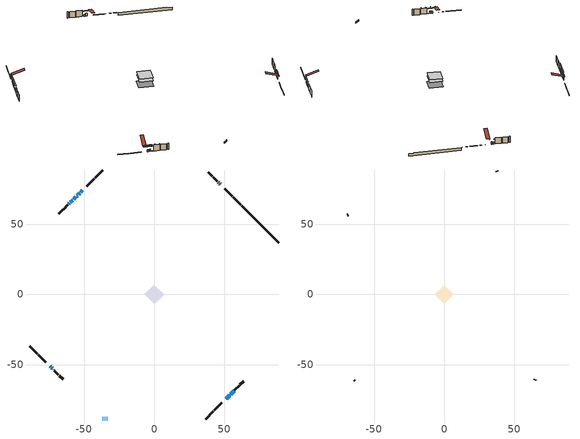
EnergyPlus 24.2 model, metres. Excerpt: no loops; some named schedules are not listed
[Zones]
conditioned space
 floor adiabatic (AdiabaticFloorConstruction): -6.6,0 0,6.6 6.6,0 0,-6.6 z3.15
 floor foundation (Slab1 construction): -6.62,0.52 -0.52,6.62 6.62,-0.52 0.52,-6.62 z-1.62
 wall outside (RimJoist1 construction): 36.77,-88.78 42.2,-83.35 / -88.78,-36.77 -83.35,-42.2 / -36.77,88.78 -42.2,83.35 / 61.63,63.92 56.2,69.35 z0.71:1.01
 wall outside (RimJoist2 construction): 42.86,-82.69 48.29,-77.26 / -82.69,-42.86 -77.26,-48.29 / -42.86,82.69 -48.29,77.26 / 55.54,70.01 50.11,75.44 z0.71:1.01
 wall outside (AdiabaticWallConstruction 1): 47.11,78.44 46.57,78.98 z0.71:2.74
 wall outside (AdiabaticWallConstruction): 45.91,79.64 45.51,80.04 / -60.59,64.96 -60.99,64.56 z0.71:2.07; -36.77,-88.78 -36.38,-88.78 / -35.46,-88.78 -34.79,-88.78 / -33.86,-88.78 -33.35,-88.78 z0.71:1.93; -51.3,74.25 -52.54,73.01 z0.71:2.74; -53.19,72.36 -54,71.55 z0.71:1.75; -54.65,70.9 -55.26,70.29 z0.71:1.86; 51.3,-74.25 53.76,-71.79 / 54.42,-71.13 56.89,-68.66 z0.71:2.2; -74.25,-51.3 -73.86,-51.69 / -73.2,-52.35 -72.81,-52.74 z0.71:2.26; -55.92,69.63 -57.55,68 z0.71:1.22; -58.21,67.34 -59.94,65.61 z0.71:1.84; -72.16,-53.39 -71.96,-53.6 z0.71:1.07
 wall outside (Wall1 construction): 57.54,-68.01 60.49,-65.06 / -71.3,-54.25 -68.36,-57.19 / -61.65,63.9 -64.59,60.96 / 44.86,80.69 41.92,83.63 z0.71:5.59
 wall outside (Wall2 construction): 61.14,-64.41 63.86,-61.69 / -67.7,-57.85 -64.99,-60.56 / -65.25,60.3 -67.96,57.59 / 41.26,84.29 38.54,87.01 z0.71:5.59
 wall foundation (FoundationWall1 construction): 62.29,63.26,-1.62 62.29,63.26,0.71 86.13,39.42,0.71 86.13,39.42,0.37 88.78,36.77,0.37 88.78,36.77,-1.62
 window (WindowConstruction): 45.91,79.64 45.51,80.04 z0.71:2.07
 window (WindowConstruction 12): -36.77,-88.78 -36.38,-88.78 z0.71:1.93
 window (WindowConstruction 4): -51.3,74.25 -52.54,73.01 z0.71:2.74
 window (WindowConstruction 5): -53.19,72.36 -54,71.55 z0.71:1.75
 window (WindowConstruction 6): -54.65,70.9 -55.26,70.29 z0.71:1.86
 window (WindowConstruction 7): 51.3,-74.25 53.76,-71.79 z0.71:2.2
 window (WindowConstruction 8): -74.25,-51.3 -73.86,-51.69 z0.71:2.26
 window (WindowConstruction 9): -73.2,-52.35 -72.81,-52.74 z0.71:2.26
 window (WindowConstruction 13): -55.92,69.63 -57.55,68 z0.71:1.22
 window (WindowConstruction 1): -58.21,67.34 -59.94,65.62 z0.71:1.84
 window (WindowConstruction 14): -72.15,-53.4 -71.96,-53.59 z0.71:1.07
 window (WindowConstruction 2): -60.59,64.96 -60.99,64.56 z0.71:2.07
 window (WindowConstruction 3): 54.42,-71.13 56.89,-68.66 z0.71:2.2
 window (WindowConstruction 10): -35.45,-88.78 -34.79,-88.78 z0.71:1.93
 window (WindowConstruction 11): -33.86,-88.78 -33.35,-88.78 z0.71:1.93
 door (Door): 47.11,78.44 46.57,78.98 z0.71:2.74
 ceiling adiabatic (AdiabaticFloorConstruction): 0,-6.6 6.6,0 0,6.6 -6.6,0 z3.15
attic - vented
 floor to conditioned space (Floor1 construction Reversed): -6.6,0 0,6.6 6.6,0 0,-6.6 z5.59
 wall outside (Wall3 construction): 64.51,-61.04 64.97,-60.58 / -64.33,-61.22 -63.87,-61.68 / -68.62,56.93 -69.08,56.48 / 37.89,87.66 37.43,88.12 z0.71:5.59
 roof outside (Roof1 construction): 50.64,-74.91,5.59 44.21,-68.48,8.62 42.52,-70.17,8.62 48.95,-76.6,5.59; -74.91,-50.64,5.59 -68.48,-44.21,8.62 -70.17,-42.52,8.62 -76.6,-48.95,5.59; -50.64,74.91,5.59 -44.21,68.48,8.62 -42.52,70.17,8.62 -48.95,76.6,5.59; 47.76,77.79,5.59 41.33,71.36,8.62 43.03,69.66,8.62 49.46,76.09,5.59
shading: 43.66,81.89 47.77,77.78 48.06,78.08 43.95,82.18 z4.69; -54.39,71.16 -49.44,76.11 -49.74,76.4 -54.68,71.45 z5.36; -55.85,69.7 -51.34,74.21 -51.63,74.5 -56.14,69.99 z4.37; -57.12,68.43 -52.8,72.75 -53.09,73.04 -57.41,68.72 z4.48; 55.62,-69.93 49.44,-76.11 49.74,-76.4 55.91,-70.22 z4.82; -72.01,-53.54 -76.11,-49.44 -76.4,-49.74 -72.3,-53.84 z4.88; -72.67,-52.88 -73.34,-52.21 -73.64,-52.5 -72.96,-53.17 z2.46; -61.13,64.42 -52.35,73.2 -52.64,73.49 -61.42,64.72 z6.27; -60.08,65.47 -58.07,67.48 -58.36,67.77 -60.37,65.76 z2.05; -68.39,-57.16 -75.72,-49.83 -76.02,-50.12 -68.68,-57.45 z6.12; -61.13,64.42 -60.45,65.1 -60.74,65.39 -61.42,64.71 z2.27; 57.03,-68.52 54.28,-71.27 54.57,-71.56 57.32,-68.81 z2.4
[Building]
Building 1: Terrain=Suburbs
[Site:Location]
Quebec Intl AP_QC: Latitude {deg}=46.8; Longitude {deg}=-71.38; Time Zone {hr}=-5; Elevation {m}=74; Keep Site Location Information=Yes
[Site:GroundTemperature:Shallow]
0.0108218, -2.24938, -2.43038, -1.3578, 2.94801, 7.23376, 10.9493, 13.303, 13.5029, 11.5886, 7.96783, 3.81355
[Site:WaterMainsTemperature]
Calculation Method=Schedule; Temperature Schedule=mains temperature schedule
[Material] Roughness=Rough; Thermal Absorptance=0.9
Name | Thickness {m} | Conductivity {W/m-K} | Density {kg/m3} | Specific Heat {J/kg-K} | Solar Absorptance | Visible Absorptance
asphalt or fiberglass shingles | 0.00635 | 0.162714 | 1121.4 | 1465.45 | 0.4 | 0.4
ceiling loosefill ins | 0.0846667 | 0.0480833 | 16.02 | 1046.75 | 0.7 | 0.7
ceiling stud and cavity | 0.1397 | 0.152278 | 65.682 | 1177.47 | 0.7 | 0.7
concrete 4.0 in. | 0.1016 | 1.803125 | 2242.8 | 837.4 | 0.7 | 0.7
concrete 8.0 in. | 0.2032 | 1.803125 | 2242.8 | 837.4 | 0.7 | 0.7
door material | 0.04445 | 0.0451087 | 512.64 | 1214.23 | 0.7 | 0.7
exterior vertical ins | 0.0427865 | 0.029427 | 32.04 | 1214.23 | 0.7 | 0.7
floor covering | 0.0127 | 0.0433444 | 54.468 | 1339.84 | 0.6 | 0.6
floor rigid ins; wall rigid ins 1 | 0.512978 | 0.029427 | 32.04 | 1214.23 | 0.7 | 0.7
floor stud and cavity | 0.1397 | 1.75129 | 37.0049 | 1207.88 | 0.7 | 0.7
furniture material conditioned space 1 | 0.1524 | 0.115458 | 640.8 | 1214.23 | 0.6 | 0.6
gypsum board | 0.0127 | 0.160291 | 801 | 837.4 | 0.6 | 0.6
gypsum board 1 | 0.0127 | 0.160291 | 801 | 837.4 | 0.7 | 0.7
osb sheathing 0.5 in. | 0.0127 | 0.115458 | 512.64 | 1214.23 | 0.7 | 0.7
osb sheathing 0.75 in. | 0.01905 | 0.115458 | 512.64 | 1214.23 | 0.7 | 0.7
osb sheathing 2.0 in. | 0.0508 | 0.115458 | 512.64 | 1214.23 | 0.7 | 0.7
rim joist rigid ins; wall rigid ins | 0.051816 | 0.029427 | 32.04 | 1214.23 | 0.7 | 0.7
rim joist stud and cavity | 0.0508 | 0.0405436 | 125.044 | 1163.47 | 0.6 | 0.6
rim joist stud and cavity 1 | 0.0508 | 0.0402607 | 125.044 | 1163.47 | 0.6 | 0.6
wall stud and cavity | 0.1397 | 0.221002 | 139.0536 | 1170.24 | 0.7 | 0.7
wall stud and cavity 1 | 0.1397 | 0.207695 | 139.0536 | 1170.24 | 0.7 | 0.7
wall stud and cavity 2 | 0.0889 | 6.1454 | 50.32683 | 1063.81 | 0.6 | 0.6
wall stud and cavity 3 | 0.0889 | 0.380278 | 52.3479 | 1209.89 | 0.7 | 0.7
wall stud and cavity 4 | 0.0889 | 0.391764 | 83.0341 | 1211.67 | 0.7 | 0.7
wood siding | 0.0254 | 0.102417 | 544.68 | 1172.36 | 0.4 | 0.4
wood siding 1 | 0.00254 | 0.102417 | 544.68 | 1172.36 | 0.4 | 0.4
wood siding 2; wood siding 3; wood siding 4 | 0.0254 | 0.102417 | 544.68 | 1172.36 | 0.7 | 0.7
[WindowMaterial:SimpleGlazingSystem]
Name | U-Factor {W/m2-K} | Solar Heat Gain Coefficient
WindowMaterial | 1.32638 | 0.37
WindowMaterial 1 | 1.22474 | 0.4
WindowMaterial 10 | 3.310274 | 0.6
WindowMaterial 11 | 3.26258 | 0.43
WindowMaterial 2 | 1.1674 | 0.42
WindowMaterial 3 | 3.296079 | 0.7
WindowMaterial 4 | 1.24178 | 0.4
WindowMaterial 5 | 1.26506 | 0.39
WindowMaterial 6 | 1.32127 | 0.38
WindowMaterial 7 | 2.97584 | 0.62
WindowMaterial 8 | 3.14959 | 0.45
WindowMaterial 9 | 2.992306 | 0.59
[Construction]
AdiabaticFloorConstruction: floor stud and cavity, floor rigid ins, osb sheathing 0.75 in., floor covering
AdiabaticWallConstruction: wood siding 3, wall rigid ins 1, wall stud and cavity 3, gypsum board
AdiabaticWallConstruction 1: wood siding 4, wall rigid ins 1, wall stud and cavity 3, gypsum board
Door: door material
Floor1 construction Reversed: gypsum board, ceiling stud and cavity, ceiling loosefill ins
FoundationWall1 construction: concrete 8.0 in., gypsum board 1
furniture construction conditioned space 1: furniture material conditioned space 1
PartitionWallConstruction: gypsum board, wall stud and cavity 4, gypsum board
RimJoist1 construction: wood siding 2, rim joist rigid ins, osb sheathing 2.0 in., rim joist stud and cavity
RimJoist2 construction: wood siding 2, rim joist rigid ins, osb sheathing 2.0 in., rim joist stud and cavity 1
Roof1 construction: asphalt or fiberglass shingles
Slab1 construction: concrete 4.0 in.
Wall1 construction: wood siding, wall rigid ins, osb sheathing 0.5 in., wall stud and cavity, gypsum board
Wall2 construction: wood siding, wall rigid ins, osb sheathing 0.5 in., wall stud and cavity 1, gypsum board
Wall3 construction: wood siding 1, wall stud and cavity 2
WindowConstruction; WindowConstruction 2: WindowMaterial
WindowConstruction 1: WindowMaterial 1
WindowConstruction 10: WindowMaterial 7
WindowConstruction 11: WindowMaterial 8
WindowConstruction 12: WindowMaterial 9
WindowConstruction 13: WindowMaterial 10
WindowConstruction 14: WindowMaterial 11
WindowConstruction 3; WindowConstruction 7: WindowMaterial 2
WindowConstruction 4: WindowMaterial 3
WindowConstruction 5: WindowMaterial 4
WindowConstruction 6: WindowMaterial 5
WindowConstruction 8; WindowConstruction 9: WindowMaterial 6
[Zone] Multiplier=1; Part of Total Floor Area=Yes
Name | Volume {m3}
attic - vented | 42.8869
conditioned space | 670
[Space]
Name | Zone | Volume {m3}
attic - vented 1 | attic - vented | 42.8869
conditioned space 1 | conditioned space | 670
[ZoneInfiltration:EffectiveLeakageArea]
infil attic - vented 1: Zone or Space=attic - vented 1; Schedule=Always On Discrete; Effective Air Leakage Area {cm2}=3218.22; Stack Coefficient=0.0005499; Wind Coefficient=1.58439e-05
[ZoneMixing]
whole house fan mix: Zone or Space=attic - vented; Schedule=Always On Continuous; Design Flow Rate Calculation Method=Flow/Zone; Design Flow Rate {m3/s}=0; Source Zone or Space=conditioned space
[SurfaceProperty:ExposedFoundationPerimeter]
Slab1: Exposed Perimeter Calculation Method=TotalExposedPerimeter; Total Exposed Perimeter {m}=37.461
[InternalMass] Zone or ZoneList=conditioned space; Space or SpaceList=conditioned space 1
Name | Construction | Surface Area {m2}
furniture mass conditioned space 1 | furniture construction conditioned space 1 | 69.7598
partition wall mass | PartitionWallConstruction | 174.399
[Lights]
interior lighting: Zone or ZoneList or Space or SpaceList=conditioned space 1; Schedule=interior lighting schedule; Design Level Calculation Method=LightingLevel; Lighting Level {W}=343.2; Return Air Fraction=0; Fraction Radiant=0.6; Fraction Visible=0.2; Fraction Replaceable=1
[People]
occupants: Zone or ZoneList or Space or SpaceList=conditioned space 1; Number of People Schedule=occupants schedule; Number of People Calculation Method=People; Number of People=3; Fraction Radiant=0.314171; Sensible Heat Fraction=0.56303; Activity Level Schedule=occupants activity schedule; Carbon Dioxide Generation Rate {m3/s-W}=0; Enable ASHRAE 55 Comfort Warnings=No; Mean Radiant Temperature Calculation Type=EnclosureAveraged
[ElectricEquipment] Zone or ZoneList or Space or SpaceList=conditioned space 1; Design Level Calculation Method=EquipmentLevel
Name | Schedule | Design Level {W} | Fraction Latent | Fraction Radiant | Fraction Lost
clothes dryer | clothes dryer schedule | 140.772 | 0.015 | 0.081 | 0.85
clothes washer | clothes washer schedule | 32.1985 | 0.03 | 0.162 | 0.7
cooking range | cooking range schedule | 215.147 | 0.08 | 0.432 | 0.2
dishwasher | dishwasher schedule | 66.8632 | 0.3 | 0.18 | 0.4
fridge | fridge schedule | 72.9452 | 0 | 0.6 | 0
mech vent bath fan 0 | mech vent bath fan 0 schedule | 50.2 | 0 | 0 | 1
mech vent bath fan 1 | mech vent bath fan 1 schedule | 50.2 | 0 | 0 | 1
mech vent house fan | mech vent house fan schedule | 19.9167 | 0 | 0 | 0.5
mech vent house fan cfis | mech vent house fan cfis schedule | 0 | 0 | 0 | 0
mech vent range fan 0 | mech vent range fan 0 schedule | 57 | 0 | 0 | 1
misc plug loads | misc plug loads schedule | 494.7 | 0.045 | 0.513 | 0.1
whole house fan | Always On Discrete | 0 | 0 | 0 | 1
[OtherEquipment] Zone or ZoneList or Space or SpaceList=conditioned space 1; Design Level Calculation Method=EquipmentLevel
Name | Fuel Type | Schedule | Design Level {W} | Fraction Latent | Fraction Radiant | Fraction Lost
clothes dryer 1 | Electricity | clothes dryer schedule | 0 | 0.015 | 0.081 | 0.85
cooking range 1 | Electricity | cooking range schedule | 0 | 0.08 | 0.432 | 0.2
general water use latent | None | general water use schedule | 62.594 | 1 | 0 | 0
general water use sensible | None | general water use schedule | -61.6891 | 0 | 0.6 | 0
mech vent house fan latent load | None | Always On Discrete | 0 | 1 | 0 | 0
mech vent house fan sensible load | None | Always On Discrete | 0 | 0 | 0 | 0
water heater energy adjustment1 | Electricity | Always On Discrete | 0.01 | 0 | 0 | 1
[ZoneInfiltration:DesignFlowRate] Zone or ZoneList or Space or SpaceList=conditioned space 1; Schedule=Always On Discrete; Design Flow Rate Calculation Method=Flow/Zone; Design Flow Rate {m3/s}=0
infil flow; natural vent flow; whole house fan flow
[Foundation:Kiva]
Foundation Kiva 1: Initial Indoor Air Temperature {C}=18; Wall Height Above Grade {m}=0.710001; Wall Depth Below Slab {m}=0.2032; Custom Block Material Name 1=exterior vertical ins; Custom Block Depth 1 {m}=2.33001; Custom Block X Position 1 {m}=0.2159; Custom Block Z Position 1 {m}=0
[Foundation:Kiva:Settings]
Soil Conductivity {W/m-K}=0.849921; Soil Density {kg/m3}=1842.3; Soil Specific Heat {J/kg-K}=418.7; Ground Solar Absorptivity=0.9; Ground Thermal Absorptivity=0.9; Ground Surface Roughness {m}=0.03; Far-Field Width {m}=40; Deep-Ground Boundary Condition=ZeroFlux; Deep-Ground Depth {m}=40; Minimum Cell Dimension {m}=0.2; Maximum Cell Growth Coefficient=3; Simulation Timestep=Timestep
[Exterior:Lights]
exterior lighting: Schedule=exterior lighting schedule; Design Level {W}=75.6
[Schedule:Constant]
Name | Hourly Value
Always On Continuous; mech vent house fan schedule; mech vent house fan cfis schedule; Always On Discrete | 1
occupants activity schedule | 117.228
fridge schedule | 0
[Schedule:Week:Daily]
interior lighting schedule Week Rule - Jan1-Jan27: interior lighting schedule day, interior lighting schedule day, interior lighting schedule day, interior lighting schedule day, interior lighting schedule day, interior lighting schedule day, interior lighting schedule day, interior lighting schedule default day, interior lighting schedule default day, interior lighting schedule default day, interior lighting schedule default day, interior lighting schedule default day
interior lighting schedule Week Rule - Jan28-Feb3: interior lighting schedule day, interior lighting schedule day, interior lighting schedule day, interior lighting schedule day, interior lighting schedule day 1, interior lighting schedule day 1, interior lighting schedule day 1, interior lighting schedule default day, interior lighting schedule default day, interior lighting schedule default day, interior lighting schedule default day, interior lighting schedule default day
interior lighting schedule Week Rule - Feb4-Feb24: interior lighting schedule day 1, interior lighting schedule day 1, interior lighting schedule day 1, interior lighting schedule day 1, interior lighting schedule day 1, interior lighting schedule day 1, interior lighting schedule day 1, interior lighting schedule default day, interior lighting schedule default day, interior lighting schedule default day, interior lighting schedule default day, interior lighting schedule default day
interior lighting schedule Week Rule - Feb25-Mar3: interior lighting schedule day 1, interior lighting schedule day 1, interior lighting schedule day 1, interior lighting schedule day 1, interior lighting schedule day 2, interior lighting schedule day 2, interior lighting schedule day 2, interior lighting schedule default day, interior lighting schedule default day, interior lighting schedule default day, interior lighting schedule default day, interior lighting schedule default day
interior lighting schedule Week Rule - Mar4-Mar31: interior lighting schedule day 2, interior lighting schedule day 2, interior lighting schedule day 2, interior lighting schedule day 2, interior lighting schedule day 2, interior lighting schedule day 2, interior lighting schedule day 2, interior lighting schedule default day, interior lighting schedule default day, interior lighting schedule default day, interior lighting schedule default day, interior lighting schedule default day
interior lighting schedule Week Rule - Apr1-Apr28: interior lighting schedule day 3, interior lighting schedule day 3, interior lighting schedule day 3, interior lighting schedule day 3, interior lighting schedule day 3, interior lighting schedule day 3, interior lighting schedule day 3, interior lighting schedule default day, interior lighting schedule default day, interior lighting schedule default day, interior lighting schedule default day, interior lighting schedule default day
interior lighting schedule Week Rule - Apr29-May5: interior lighting schedule day 3, interior lighting schedule day 3, interior lighting schedule day 4, interior lighting schedule day 4, interior lighting schedule day 4, interior lighting schedule day 4, interior lighting schedule day 4, interior lighting schedule default day, interior lighting schedule default day, interior lighting schedule default day, interior lighting schedule default day, interior lighting schedule default day
interior lighting schedule Week Rule - May6-May26: interior lighting schedule day 4, interior lighting schedule day 4, interior lighting schedule day 4, interior lighting schedule day 4, interior lighting schedule day 4, interior lighting schedule day 4, interior lighting schedule day 4, interior lighting schedule default day, interior lighting schedule default day, interior lighting schedule default day, interior lighting schedule default day, interior lighting schedule default day
interior lighting schedule Week Rule - May27-Jun2: interior lighting schedule day 4, interior lighting schedule day 4, interior lighting schedule day 4, interior lighting schedule day 4, interior lighting schedule day 4, interior lighting schedule day 5, interior lighting schedule day 5, interior lighting schedule default day, interior lighting schedule default day, interior lighting schedule default day, interior lighting schedule default day, interior lighting schedule default day
interior lighting schedule Week Rule - Jun3-Jun30: interior lighting schedule day 5, interior lighting schedule day 5, interior lighting schedule day 5, interior lighting schedule day 5, interior lighting schedule day 5, interior lighting schedule day 5, interior lighting schedule day 5, interior lighting schedule default day, interior lighting schedule default day, interior lighting schedule default day, interior lighting schedule default day, interior lighting schedule default day
interior lighting schedule Week Rule - Jul1-Jul28: interior lighting schedule day 6, interior lighting schedule day 6, interior lighting schedule day 6, interior lighting schedule day 6, interior lighting schedule day 6, interior lighting schedule day 6, interior lighting schedule day 6, interior lighting schedule default day, interior lighting schedule default day, interior lighting schedule default day, interior lighting schedule default day, interior lighting schedule default day
interior lighting schedule Week Rule - Jul29-Aug4: interior lighting schedule day 6, interior lighting schedule day 6, interior lighting schedule day 6, interior lighting schedule day 7, interior lighting schedule day 7, interior lighting schedule day 7, interior lighting schedule day 7, interior lighting schedule default day, interior lighting schedule default day, interior lighting schedule default day, interior lighting schedule default day, interior lighting schedule default day
interior lighting schedule Week Rule - Aug5-Aug25: interior lighting schedule day 7, interior lighting schedule day 7, interior lighting schedule day 7, interior lighting schedule day 7, interior lighting schedule day 7, interior lighting schedule day 7, interior lighting schedule day 7, interior lighting schedule default day, interior lighting schedule default day, interior lighting schedule default day, interior lighting schedule default day, interior lighting schedule default day
interior lighting schedule Week Rule - Aug26-Sep1: interior lighting schedule day 7, interior lighting schedule day 7, interior lighting schedule day 7, interior lighting schedule day 7, interior lighting schedule day 7, interior lighting schedule day 7, interior lighting schedule day 8, interior lighting schedule default day, interior lighting schedule default day, interior lighting schedule default day, interior lighting schedule default day, interior lighting schedule default day
interior lighting schedule Week Rule - Sep2-Sep29: interior lighting schedule day 8, interior lighting schedule day 8, interior lighting schedule day 8, interior lighting schedule day 8, interior lighting schedule day 8, interior lighting schedule day 8, interior lighting schedule day 8, interior lighting schedule default day, interior lighting schedule default day, interior lighting schedule default day, interior lighting schedule default day, interior lighting schedule default day
interior lighting schedule Week Rule - Sep30-Oct6: interior lighting schedule day 8, interior lighting schedule day 9, interior lighting schedule day 9, interior lighting schedule day 9, interior lighting schedule day 9, interior lighting schedule day 9, interior lighting schedule day 9, interior lighting schedule default day, interior lighting schedule default day, interior lighting schedule default day, interior lighting schedule default day, interior lighting schedule default day
interior lighting schedule Week Rule - Oct7-Oct27: interior lighting schedule day 9, interior lighting schedule day 9, interior lighting schedule day 9, interior lighting schedule day 9, interior lighting schedule day 9, interior lighting schedule day 9, interior lighting schedule day 9, interior lighting schedule default day, interior lighting schedule default day, interior lighting schedule default day, interior lighting schedule default day, interior lighting schedule default day
interior lighting schedule Week Rule - Oct28-Nov3: interior lighting schedule day 9, interior lighting schedule day 9, interior lighting schedule day 9, interior lighting schedule day 9, interior lighting schedule day 10, interior lighting schedule day 10, interior lighting schedule day 10, interior lighting schedule default day, interior lighting schedule default day, interior lighting schedule default day, interior lighting schedule default day, interior lighting schedule default day
interior lighting schedule Week Rule - Nov4-Nov24: interior lighting schedule day 10, interior lighting schedule day 10, interior lighting schedule day 10, interior lighting schedule day 10, interior lighting schedule day 10, interior lighting schedule day 10, interior lighting schedule day 10, interior lighting schedule default day, interior lighting schedule default day, interior lighting schedule default day, interior lighting schedule default day, interior lighting schedule default day
interior lighting schedule Week Rule - Nov25-Dec1: interior lighting schedule day 10, interior lighting schedule day 10, interior lighting schedule day 10, interior lighting schedule day 10, interior lighting schedule day 10, interior lighting schedule day 10, interior lighting schedule day 11, interior lighting schedule default day, interior lighting schedule default day, interior lighting schedule default day, interior lighting schedule default day, interior lighting schedule default day
interior lighting schedule Week Rule - Dec2-Dec31: interior lighting schedule day 11, interior lighting schedule day 11, interior lighting schedule day 11, interior lighting schedule day 11, interior lighting schedule day 11, interior lighting schedule day 11, interior lighting schedule day 11, interior lighting schedule default day, interior lighting schedule default day, interior lighting schedule default day, interior lighting schedule default day, interior lighting schedule default day
occupants schedule Week Rule - Jan1-Dec31: occupants schedule day, occupants schedule day, occupants schedule day, occupants schedule day, occupants schedule day, occupants schedule day, occupants schedule day, occupants schedule default day, occupants schedule default day, occupants schedule default day, occupants schedule default day, occupants schedule default day
clothes dryer schedule Week Rule - Jan1-Dec31: clothes dryer schedule day, clothes dryer schedule day, clothes dryer schedule day, clothes dryer schedule day, clothes dryer schedule day, clothes dryer schedule day, clothes dryer schedule day, clothes dryer schedule default day, clothes dryer schedule default day, clothes dryer schedule default day, clothes dryer schedule default day, clothes dryer schedule default day
clothes washer schedule Week Rule - Jan1-Dec31: clothes washer schedule day, clothes washer schedule day, clothes washer schedule day, clothes washer schedule day, clothes washer schedule day, clothes washer schedule day, clothes washer schedule day, clothes washer schedule default day, clothes washer schedule default day, clothes washer schedule default day, clothes washer schedule default day, clothes washer schedule default day
cooking range schedule Week Rule - Jan1-Dec31: cooking range schedule day, cooking range schedule day, cooking range schedule day, cooking range schedule day, cooking range schedule day, cooking range schedule day, cooking range schedule day, cooking range schedule default day, cooking range schedule default day, cooking range schedule default day, cooking range schedule default day, cooking range schedule default day
dishwasher schedule Week Rule - Jan1-Dec31: dishwasher schedule day, dishwasher schedule day, dishwasher schedule day, dishwasher schedule day, dishwasher schedule day, dishwasher schedule day, dishwasher schedule day, dishwasher schedule default day, dishwasher schedule default day, dishwasher schedule default day, dishwasher schedule default day, dishwasher schedule default day
mech vent bath fan 0 schedule Week Rule - Jan1-Dec31: mech vent bath fan 0 schedule day, mech vent bath fan 0 schedule day, mech vent bath fan 0 schedule day, mech vent bath fan 0 schedule day, mech vent bath fan 0 schedule day, mech vent bath fan 0 schedule day, mech vent bath fan 0 schedule day, mech vent bath fan 0 schedule default day, mech vent bath fan 0 schedule default day, mech vent bath fan 0 schedule default day, mech vent bath fan 0 schedule default day, mech vent bath fan 0 schedule default day
mech vent bath fan 1 schedule Week Rule - Jan1-Dec31: mech vent bath fan 1 schedule day, mech vent bath fan 1 schedule day, mech vent bath fan 1 schedule day, mech vent bath fan 1 schedule day, mech vent bath fan 1 schedule day, mech vent bath fan 1 schedule day, mech vent bath fan 1 schedule day, mech vent bath fan 1 schedule default day, mech vent bath fan 1 schedule default day, mech vent bath fan 1 schedule default day, mech vent bath fan 1 schedule default day, mech vent bath fan 1 schedule default day
mech vent range fan 0 schedule Week Rule - Jan1-Dec31: mech vent range fan 0 schedule day, mech vent range fan 0 schedule day, mech vent range fan 0 schedule day, mech vent range fan 0 schedule day, mech vent range fan 0 schedule day, mech vent range fan 0 schedule day, mech vent range fan 0 schedule day, mech vent range fan 0 schedule default day, mech vent range fan 0 schedule default day, mech vent range fan 0 schedule default day, mech vent range fan 0 schedule default day, mech vent range fan 0 schedule default day
misc plug loads schedule Week Rule - Jan1-Dec31: misc plug loads schedule day, misc plug loads schedule day, misc plug loads schedule day, misc plug loads schedule day, misc plug loads schedule day, misc plug loads schedule day, misc plug loads schedule day, misc plug loads schedule default day, misc plug loads schedule default day, misc plug loads schedule default day, misc plug loads schedule default day, misc plug loads schedule default day
general water use schedule Week Rule - Jan1-Dec31: general water use schedule day, general water use schedule day, general water use schedule day, general water use schedule day, general water use schedule day, general water use schedule day, general water use schedule day, general water use schedule default day, general water use schedule default day, general water use schedule default day, general water use schedule default day, general water use schedule default day
exterior lighting schedule Week Rule - Jan1-Jan27: exterior lighting schedule day, exterior lighting schedule day, exterior lighting schedule day, exterior lighting schedule day, exterior lighting schedule day, exterior lighting schedule day, exterior lighting schedule day, exterior lighting schedule default day, exterior lighting schedule default day, exterior lighting schedule default day, exterior lighting schedule default day, exterior lighting schedule default day
exterior lighting schedule Week Rule - Jan28-Feb3: exterior lighting schedule day, exterior lighting schedule day, exterior lighting schedule day, exterior lighting schedule day, exterior lighting schedule day 1, exterior lighting schedule day 1, exterior lighting schedule day 1, exterior lighting schedule default day, exterior lighting schedule default day, exterior lighting schedule default day, exterior lighting schedule default day, exterior lighting schedule default day
exterior lighting schedule Week Rule - Feb4-Feb24: exterior lighting schedule day 1, exterior lighting schedule day 1, exterior lighting schedule day 1, exterior lighting schedule day 1, exterior lighting schedule day 1, exterior lighting schedule day 1, exterior lighting schedule day 1, exterior lighting schedule default day, exterior lighting schedule default day, exterior lighting schedule default day, exterior lighting schedule default day, exterior lighting schedule default day
exterior lighting schedule Week Rule - Feb25-Mar3: exterior lighting schedule day 1, exterior lighting schedule day 1, exterior lighting schedule day 1, exterior lighting schedule day 1, exterior lighting schedule day 2, exterior lighting schedule day 2, exterior lighting schedule day 2, exterior lighting schedule default day, exterior lighting schedule default day, exterior lighting schedule default day, exterior lighting schedule default day, exterior lighting schedule default day
exterior lighting schedule Week Rule - Mar4-Mar31: exterior lighting schedule day 2, exterior lighting schedule day 2, exterior lighting schedule day 2, exterior lighting schedule day 2, exterior lighting schedule day 2, exterior lighting schedule day 2, exterior lighting schedule day 2, exterior lighting schedule default day, exterior lighting schedule default day, exterior lighting schedule default day, exterior lighting schedule default day, exterior lighting schedule default day
exterior lighting schedule Week Rule - Apr1-Apr28: exterior lighting schedule day 3, exterior lighting schedule day 3, exterior lighting schedule day 3, exterior lighting schedule day 3, exterior lighting schedule day 3, exterior lighting schedule day 3, exterior lighting schedule day 3, exterior lighting schedule default day, exterior lighting schedule default day, exterior lighting schedule default day, exterior lighting schedule default day, exterior lighting schedule default day
exterior lighting schedule Week Rule - Apr29-May5: exterior lighting schedule day 3, exterior lighting schedule day 3, exterior lighting schedule day 4, exterior lighting schedule day 4, exterior lighting schedule day 4, exterior lighting schedule day 4, exterior lighting schedule day 4, exterior lighting schedule default day, exterior lighting schedule default day, exterior lighting schedule default day, exterior lighting schedule default day, exterior lighting schedule default day
exterior lighting schedule Week Rule - May6-May26: exterior lighting schedule day 4, exterior lighting schedule day 4, exterior lighting schedule day 4, exterior lighting schedule day 4, exterior lighting schedule day 4, exterior lighting schedule day 4, exterior lighting schedule day 4, exterior lighting schedule default day, exterior lighting schedule default day, exterior lighting schedule default day, exterior lighting schedule default day, exterior lighting schedule default day
exterior lighting schedule Week Rule - May27-Jun2: exterior lighting schedule day 4, exterior lighting schedule day 4, exterior lighting schedule day 4, exterior lighting schedule day 4, exterior lighting schedule day 4, exterior lighting schedule day 5, exterior lighting schedule day 5, exterior lighting schedule default day, exterior lighting schedule default day, exterior lighting schedule default day, exterior lighting schedule default day, exterior lighting schedule default day
exterior lighting schedule Week Rule - Jun3-Jun30: exterior lighting schedule day 5, exterior lighting schedule day 5, exterior lighting schedule day 5, exterior lighting schedule day 5, exterior lighting schedule day 5, exterior lighting schedule day 5, exterior lighting schedule day 5, exterior lighting schedule default day, exterior lighting schedule default day, exterior lighting schedule default day, exterior lighting schedule default day, exterior lighting schedule default day
exterior lighting schedule Week Rule - Jul1-Jul28: exterior lighting schedule day 6, exterior lighting schedule day 6, exterior lighting schedule day 6, exterior lighting schedule day 6, exterior lighting schedule day 6, exterior lighting schedule day 6, exterior lighting schedule day 6, exterior lighting schedule default day, exterior lighting schedule default day, exterior lighting schedule default day, exterior lighting schedule default day, exterior lighting schedule default day
exterior lighting schedule Week Rule - Jul29-Aug4: exterior lighting schedule day 6, exterior lighting schedule day 6, exterior lighting schedule day 6, exterior lighting schedule day 7, exterior lighting schedule day 7, exterior lighting schedule day 7, exterior lighting schedule day 7, exterior lighting schedule default day, exterior lighting schedule default day, exterior lighting schedule default day, exterior lighting schedule default day, exterior lighting schedule default day
exterior lighting schedule Week Rule - Aug5-Aug25: exterior lighting schedule day 7, exterior lighting schedule day 7, exterior lighting schedule day 7, exterior lighting schedule day 7, exterior lighting schedule day 7, exterior lighting schedule day 7, exterior lighting schedule day 7, exterior lighting schedule default day, exterior lighting schedule default day, exterior lighting schedule default day, exterior lighting schedule default day, exterior lighting schedule default day
exterior lighting schedule Week Rule - Aug26-Sep1: exterior lighting schedule day 7, exterior lighting schedule day 7, exterior lighting schedule day 7, exterior lighting schedule day 7, exterior lighting schedule day 7, exterior lighting schedule day 7, exterior lighting schedule day 8, exterior lighting schedule default day, exterior lighting schedule default day, exterior lighting schedule default day, exterior lighting schedule default day, exterior lighting schedule default day
exterior lighting schedule Week Rule - Sep2-Sep29: exterior lighting schedule day 8, exterior lighting schedule day 8, exterior lighting schedule day 8, exterior lighting schedule day 8, exterior lighting schedule day 8, exterior lighting schedule day 8, exterior lighting schedule day 8, exterior lighting schedule default day, exterior lighting schedule default day, exterior lighting schedule default day, exterior lighting schedule default day, exterior lighting schedule default day
[Schedule:Year]
interior lighting schedule: interior lighting schedule Week Rule - Jan1-Jan27, 1, 1, 1, 27, interior lighting schedule Week Rule - Jan28-Feb3, 1, 28, 2, 3, interior lighting schedule Week Rule - Feb4-Feb24, 2, 4, 2, 24, interior lighting schedule Week Rule - Feb25-Mar3, 2, 25, 3, 3, interior lighting schedule Week Rule - Mar4-Mar31, 3, 4, 3, 31, interior lighting schedule Week Rule - Apr1-Apr28, 4, 1, 4, 28, interior lighting schedule Week Rule - Apr29-May5, 4, 29, 5, 5, interior lighting schedule Week Rule - May6-May26, 5, 6, 5, 26, interior lighting schedule Week Rule - May27-Jun2, 5, 27, 6, 2, interior lighting schedule Week Rule - Jun3-Jun30, 6, 3, 6, 30, interior lighting schedule Week Rule - Jul1-Jul28, 7, 1, 7, 28, interior lighting schedule Week Rule - Jul29-Aug4, 7, 29, 8, 4, interior lighting schedule Week Rule - Aug5-Aug25, 8, 5, 8, 25, interior lighting schedule Week Rule - Aug26-Sep1, 8, 26, 9, 1, interior lighting schedule Week Rule - Sep2-Sep29, 9, 2, 9, 29, interior lighting schedule Week Rule - Sep30-Oct6, 9, 30, 10, 6, interior lighting schedule Week Rule - Oct7-Oct27, 10, 7, 10, 27, interior lighting schedule Week Rule - Oct28-Nov3, 10, 28, 11, 3, interior lighting schedule Week Rule - Nov4-Nov24, 11, 4, 11, 24, interior lighting schedule Week Rule - Nov25-Dec1, 11, 25, 12, 1, interior lighting schedule Week Rule - Dec2-Dec31, 12, 2, 12, 31
occupants schedule: occupants schedule Week Rule - Jan1-Dec31, 1, 1, 12, 31
clothes dryer schedule: clothes dryer schedule Week Rule - Jan1-Dec31, 1, 1, 12, 31
clothes washer schedule: clothes washer schedule Week Rule - Jan1-Dec31, 1, 1, 12, 31
cooking range schedule: cooking range schedule Week Rule - Jan1-Dec31, 1, 1, 12, 31
dishwasher schedule: dishwasher schedule Week Rule - Jan1-Dec31, 1, 1, 12, 31
mech vent bath fan 0 schedule: mech vent bath fan 0 schedule Week Rule - Jan1-Dec31, 1, 1, 12, 31
mech vent bath fan 1 schedule: mech vent bath fan 1 schedule Week Rule - Jan1-Dec31, 1, 1, 12, 31
mech vent range fan 0 schedule: mech vent range fan 0 schedule Week Rule - Jan1-Dec31, 1, 1, 12, 31
misc plug loads schedule: misc plug loads schedule Week Rule - Jan1-Dec31, 1, 1, 12, 31
general water use schedule: general water use schedule Week Rule - Jan1-Dec31, 1, 1, 12, 31
exterior lighting schedule: exterior lighting schedule Week Rule - Jan1-Jan27, 1, 1, 1, 27, exterior lighting schedule Week Rule - Jan28-Feb3, 1, 28, 2, 3, exterior lighting schedule Week Rule - Feb4-Feb24, 2, 4, 2, 24, exterior lighting schedule Week Rule - Feb25-Mar3, 2, 25, 3, 3, exterior lighting schedule Week Rule - Mar4-Mar31, 3, 4, 3, 31, exterior lighting schedule Week Rule - Apr1-Apr28, 4, 1, 4, 28, exterior lighting schedule Week Rule - Apr29-May5, 4, 29, 5, 5, exterior lighting schedule Week Rule - May6-May26, 5, 6, 5, 26, exterior lighting schedule Week Rule - May27-Jun2, 5, 27, 6, 2, exterior lighting schedule Week Rule - Jun3-Jun30, 6, 3, 6, 30, exterior lighting schedule Week Rule - Jul1-Jul28, 7, 1, 7, 28, exterior lighting schedule Week Rule - Jul29-Aug4, 7, 29, 8, 4, exterior lighting schedule Week Rule - Aug5-Aug25, 8, 5, 8, 25, exterior lighting schedule Week Rule - Aug26-Sep1, 8, 26, 9, 1, exterior lighting schedule Week Rule - Sep2-Sep29, 9, 2, 9, 29, exterior lighting schedule Week Rule - Sep30-Oct6, 9, 30, 10, 6, exterior lighting schedule Week Rule - Oct7-Oct27, 10, 7, 10, 27, exterior lighting schedule Week Rule - Oct28-Nov3, 10, 28, 11, 3, exterior lighting schedule Week Rule - Nov4-Nov24, 11, 4, 11, 24, exterior lighting schedule Week Rule - Nov25-Dec1, 11, 25, 12, 1, exterior lighting schedule Week Rule - Dec2-Dec31, 12, 2, 12, 31
[Schedule:Compact]
mains temperature schedule: Through: 01/01, For: AllDays, Until: 24:00, 5.175, Through: 01/02, For: AllDays, Until: 24:00, 5.10167, Through: 01/03, For: AllDays, Until: 24:00, 5.02889, Through: 01/04, For: AllDays, Until: 24:00, 4.95778, Through: 01/05, For: AllDays, Until: 24:00, 4.88778, Through: 01/06, For: AllDays, Until: 24:00, 4.81833, Through: 01/07, For: AllDays, Until: 24:00, 4.75056, Through: 01/08, For: AllDays, Until: 24:00, 4.68389, Through: 01/09, For: AllDays, Until: 24:00, 4.61833, Through: 01/10, For: AllDays, Until: 24:00, 4.55389, Through: 01/11, For: AllDays, Until: 24:00, 4.49056, Through: 01/12, For: AllDays, Until: 24:00, 4.42889, Through: 01/13, For: AllDays, Until: 24:00, 4.36778, Through: 01/14, For: AllDays, Until: 24:00, 4.30889, Through: 01/15, For: AllDays, Until: 24:00, 4.25056, Through: 01/16, For: AllDays, Until: 24:00, 4.19389, Through: 01/17, For: AllDays, Until: 24:00, 4.13833, Through: 01/18, For: AllDays, Until: 24:00, 4.08444, Through: 01/19, For: AllDays, Until: 24:00, 4.03167, Through: 01/20, For: AllDays, Until: 24:00, 3.98056, Through: 01/21, For: AllDays, Until: 24:00, 3.93056, Through: 01/22, For: AllDays, Until: 24:00, 3.88222, Through: 01/23, For: AllDays, Until: 24:00, 3.835, Through: 01/24, For: AllDays, Until: 24:00, 3.78944, Through: 01/25, For: AllDays, Until: 24:00, 3.74556, Through: 01/26, For: AllDays, Until: 24:00, 3.70278, Through: 01/27, For: AllDays, Until: 24:00, 3.66167, Through: 01/28, For: AllDays, Until: 24:00, 3.62167, Through: 01/29, For: AllDays, Until: 24:00, 3.58389, Through: 01/30, For: AllDays, Until: 24:00, 3.54722, Through: 01/31, For: AllDays, Until: 24:00, 3.51167, Through: 02/01, For: AllDays, Until: 24:00, 3.47833, Through: 02/02, For: AllDays, Until: 24:00, 3.44611, Through: 02/03, For: AllDays, Until: 24:00, 3.41556, Through: 02/04, For: AllDays, Until: 24:00, 3.38667, Through: 02/05, For: AllDays, Until: 24:00, 3.35944, Through: 02/06, For: AllDays, Until: 24:00, 3.33389, Through: 02/07, For: AllDays, Until: 24:00, 3.30944, Through: 02/08, For: AllDays, Until: 24:00, 3.28667, Through: 02/09, For: AllDays, Until: 24:00, 3.26611, Through: 02/10, For: AllDays, Until: 24:00, 3.24667, Through: 02/11, For: AllDays, Until: 24:00, 3.22889, Through: 02/12, For: AllDays, Until: 24:00, 3.21278, Through: 02/13, For: AllDays, Until: 24:00, 3.19833, Through: 02/14, For: AllDays, Until: 24:00, 3.18556, Through: 02/15, For: AllDays, Until: 24:00, 3.17389, Through: 02/16, For: AllDays, Until: 24:00, 3.16444, Through: 02/17, For: AllDays, Until: 24:00, 3.15667, Through: 02/18, For: AllDays, Until: 24:00, 3.15056, Through: 02/19, For: AllDays, Until: 24:00, 3.14556, Through: 02/20, For: AllDays, Until: 24:00, 3.14278, Through: 02/21, For: AllDays, Until: 24:00, 3.14111, Through: 02/22, For: AllDays, Until: 24:00, 3.14167, Through: 02/23, For: AllDays, Until: 24:00, 3.14333, Through: 02/24, For: AllDays, Until: 24:00, 3.14722, Through: 02/25, For: AllDays, Until: 24:00, 3.15222, Through: 02/26, For: AllDays, Until: 24:00, 3.15944, Through: 02/27, For: AllDays, Until: 24:00, 3.16778, Through: 02/28, For: AllDays, Until: 24:00, 3.17778, Through: 03/01, For: AllDays, Until: 24:00, 3.18944, Through: 03/02, For: AllDays, Until: 24:00, 3.20333, Through: 03/03, For: AllDays, Until: 24:00, 3.21833, Through: 03/04, For: AllDays, Until: 24:00, 3.235, Through: 03/05, For: AllDays, Until: 24:00, 3.25333, Through: 03/06, For: AllDays, Until: 24:00, 3.27333, Through: 03/07, For: AllDays, Until: 24:00, 3.29444, Through: 03/08, For: AllDays, Until: 24:00, 3.31778, Through: 03/09, For: AllDays, Until: 24:00, 3.34222, Through: 03/10, For: AllDays, Until: 24:00, 3.36889, Through: 03/11, For: AllDays, Until: 24:00, 3.39667, Through: 03/12, For: AllDays, Until: 24:00, 3.42611, Through: 03/13, For: AllDays, Until: 24:00, 3.45722, Through: 03/14, For: AllDays, Until: 24:00, 3.49, Through: 03/15, For: AllDays, Until: 24:00, 3.52389, Through: 03/16, For: AllDays, Until: 24:00, 3.55944, Through: 03/17, For: AllDays, Until: 24:00, 3.59667, Through: 03/18, For: AllDays, Until: 24:00, 3.63556, Through: 03/19, For: AllDays, Until: 24:00, 3.67556, Through: 03/20, For: AllDays, Until: 24:00, 3.71722, Through: 03/21, For: AllDays, Until: 24:00, 3.76056, Through: 03/22, For: AllDays, Until: 24:00, 3.80556, Through: 03/23, For: AllDays, Until: 24:00, 3.85111, Through: 03/24, For: AllDays, Until: 24:00, 3.89889, Through: 03/25, For: AllDays, Until: 24:00, 3.94778, Through: 03/26, For: AllDays, Until: 24:00, 3.99833, Through: 03/27, For: AllDays, Until: 24:00, 4.05, Through: 03/28, For: AllDays, Until: 24:00, 4.10333, Through: 03/29, For: AllDays, Until: 24:00, 4.15778, Through: 03/30, For: AllDays, Until: 24:00, 4.21333, Through: 03/31, For: AllDays, Until: 24:00, 4.27056, Through: 04/01, For: AllDays, Until: 24:00, 4.32944, Through: 04/02, For: AllDays, Until: 24:00, 4.38889, Through: 04/03, For: AllDays, Until: 24:00, 4.45, Through: 04/04, For: AllDays, Until: 24:00, 4.51222, Through: 04/05, For: AllDays, Until: 24:00, 4.57611, Through: 04/06, For: AllDays, Until: 24:00, 4.64056, Through: 04/07, For: AllDays, Until: 24:00, 4.70667, Through: 04/08, For: AllDays, Until: 24:00, 4.77389, Through: 04/09, For: AllDays, Until: 24:00, 4.84222, Through: 04/10, For: AllDays, Until: 24:00, 4.91167, Through: 04/11, For: AllDays, Until: 24:00, 4.98278, Through: 04/12, For: AllDays, Until: 24:00, 5.05444, Through: 04/13, For: AllDays, Until: 24:00, 5.12722, Through: 04/14, For: AllDays, Until: 24:00, 5.20111, Through: 04/15, For: AllDays, Until: 24:00, 5.27611, Through: 04/16, For: AllDays, Until: 24:00, 5.35167, Through: 04/17, For: AllDays, Until: 24:00, 5.42889, Through: 04/18, For: AllDays, Until: 24:00, 5.50667, Through: 04/19, For: AllDays, Until: 24:00, 5.58556, Through: 04/20, For: AllDays, Until: 24:00, 5.665, Through: 04/21, For: AllDays, Until: 24:00, 5.74611, Through: 04/22, For: AllDays, Until: 24:00, 5.82722, Through: 04/23, For: AllDays, Until: 24:00, 5.91, Through: 04/24, For: AllDays, Until: 24:00, 5.99278, Through: 04/25, For: AllDays, Until: 24:00, 6.07722, Through: 04/26, For: AllDays, Until: 24:00, 6.16167, Through: 04/27, For: AllDays, Until: 24:00, 6.24722, Through: 04/28, For: AllDays, Until: 24:00, 6.33389, Through: 04/29, For: AllDays, Until: 24:00, 6.42056, Through: 04/30, For: AllDays, Until: 24:00, 6.50833, Through: 05/01, For: AllDays, Until: 24:00, 6.59667, Through: 05/02, For: AllDays, Until: 24:00, 6.68556, Through: 05/03, For: AllDays, Until: 24:00, 6.775, Through: 05/04, For: AllDays, Until: 24:00, 6.86556, Through: 05/05, For: AllDays, Until: 24:00, 6.95611, Through: 05/06, For: AllDays, Until: 24:00, 7.04722, Through: 05/07, For: AllDays, Until: 24:00, 7.13889, Through: 05/08, For: AllDays, Until: 24:00, 7.23111, Through: 05/09, For: AllDays, Until: 24:00, 7.32333, Through: 05/10, For: AllDays, Until: 24:00, 7.41667, Through: 05/11, For: AllDays, Until: 24:00, 7.51, Through: 05/12, For: AllDays, Until: 24:00, 7.60389, Through: 05/13, For: AllDays, Until: 24:00, 7.69778, Through: 05/14, For: AllDays, Until: 24:00, 7.79222, Through: 05/15, For: AllDays, Until: 24:00, 7.88667, Through: 05/16, For: AllDays, Until: 24:00, 7.98167, Through: 05/17, For: AllDays, Until: 24:00, 8.07667, Through: 05/18, For: AllDays, Until: 24:00, 8.17167, Through: 05/19, For: AllDays, Until: 24:00, 8.26722, Through: 05/20, For: AllDays, Until: 24:00, 8.36278, Through: 05/21, For: AllDays, Until: 24:00, 8.45833, Through: 05/22, For: AllDays, Until: 24:00, 8.55444, Through: 05/23, For: AllDays, Until: 24:00, 8.65, Through: 05/24, For: AllDays, Until: 24:00, 8.74611, Through: 05/25, For: AllDays, Until: 24:00, 8.84167, Through: 05/26, For: AllDays, Until: 24:00, 8.93722, Through: 05/27, For: AllDays, Until: 24:00, 9.03333, Through: 05/28, For: AllDays, Until: 24:00, 9.12889, Through: 05/29, For: AllDays, Until: 24:00, 9.22389, Through: 05/30, For: AllDays, Until: 24:00, 9.31944, Through: 05/31, For: AllDays, Until: 24:00, 9.41444, Through: 06/01, For: AllDays, Until: 24:00, 9.50944, Through: 06/02, For: AllDays, Until: 24:00, 9.60389, Through: 06/03, For: AllDays, Until: 24:00, 9.69833, Through: 06/04, For: AllDays, Until: 24:00, 9.79278, Through: 06/05, For: AllDays, Until: 24:00, 9.88667, Through: 06/06, For: AllDays, Until: 24:00, 9.98, Through: 06/07, For: AllDays, Until: 24:00, 10.0728, Through: 06/08, For: AllDays, Until: 24:00, 10.1656, Through: 06/09, For: AllDays, Until: 24:00, 10.2578, Through: 06/10, For: AllDays, Until: 24:00, 10.3494, Through: 06/11, For: AllDays, Until: 24:00, 10.4411, Through: 06/12, For: AllDays, Until: 24:00, 10.5317, Through: 06/13, For: AllDays, Until: 24:00, 10.6222, Through: 06/14, For: AllDays, Until: 24:00, 10.7117, Through: 06/15, For: AllDays, Until: 24:00, 10.8006, Through: 06/16, For: AllDays, Until: 24:00, 10.8889, Through: 06/17, For: AllDays, Until: 24:00, 10.9772, Through: 06/18, For: AllDays, Until: 24:00, 11.0639, Through: 06/19, For: AllDays, Until: 24:00, 11.1506, Through: 06/20, For: AllDays, Until: 24:00, 11.2361, Through: 06/21, For: AllDays, Until: 24:00, 11.3211, Through: 06/22, For: AllDays, Until: 24:00, 11.4056, Through: 06/23, For: AllDays, Until: 24:00, 11.4889, Through: 06/24, For: AllDays, Until: 24:00, 11.5711, Through: 06/25, For: AllDays, Until: 24:00, 11.6533, Through: 06/26, For: AllDays, Until: 24:00, 11.7339, Through: 06/27, For: AllDays, Until: 24:00, 11.8139, Through: 06/28, For: AllDays, Until: 24:00, 11.8928, Through: 06/29, For: AllDays, Until: 24:00, 11.9711, Through: 06/30, For: AllDays, Until: 24:00, 12.0483, Through: 07/01, For: AllDays, Until: 24:00, 12.1244, Through: 07/02, For: AllDays, Until: 24:00, 12.1994, Through: 07/03, For: AllDays, Until: 24:00, 12.2733, Through: 07/04, For: AllDays, Until: 24:00, 12.3467, Through: 07/05, For: AllDays, Until: 24:00, 12.4183, Through: 07/06, For: AllDays, Until: 24:00, 12.4894, Through: 07/07, For: AllDays, Until: 24:00, 12.5589, Through: 07/08, For: AllDays, Until: 24:00, 12.6278, Through: 07/09, For: AllDays, Until: 24:00, 12.695, Through: 07/10, For: AllDays, Until: 24:00, 12.7617, Through: 07/11, For: AllDays, Until: 24:00, 12.8267, Through: 07/12, For: AllDays, Until: 24:00, 12.8906, Through: 07/13, For: AllDays, Until: 24:00, 12.9528, Through: 07/14, For: AllDays, Until: 24:00, 13.0144, Through: 07/15, For: AllDays, Until: 24:00, 13.0744, Through: 07/16, For: AllDays, Until: 24:00, 13.1333, Through: 07/17, For: AllDays, Until: 24:00, 13.1906, Through: 07/18, For: AllDays, Until: 24:00, 13.2467, Through: 07/19, For: AllDays, Until: 24:00, 13.3017, Through: 07/20, For: AllDays, Until: 24:00, 13.355, Through: 07/21, For: AllDays, Until: 24:00, 13.4072, Through: 07/22, For: AllDays, Until: 24:00, 13.4578, Through: 07/23, For: AllDays, Until: 24:00, 13.5067, Through: 07/24, For: AllDays, Until: 24:00, 13.5544, Through: 07/25, For: AllDays, Until: 24:00, 13.6011, Through: 07/26, For: AllDays, Until: 24:00, 13.6461, Through: 07/27, For: AllDays, Until: 24:00, 13.6894, Through: 07/28, For: AllDays, Until: 24:00, 13.7317, Through: 07/29, For: AllDays, Until: 24:00, 13.7722, Through: 07/30, For: AllDays, Until: 24:00, 13.8111, Through: 07/31, For: AllDays, Until: 24:00, 13.8489, Through: 08/01, For: AllDays, Until: 24:00, 13.8844, Through: 08/02, For: AllDays, Until: 24:00, 13.9189, Through: 08/03, For: AllDays, Until: 24:00, 13.9522, Through: 08/04, For: AllDays, Until: 24:00, 13.9833, Through: 08/05, For: AllDays, Until: 24:00, 14.0133, Through: 08/06, For: AllDays, Until: 24:00, 14.0411, Through: 08/07, For: AllDays, Until: 24:00, 14.0678, Through: 08/08, For: AllDays, Until: 24:00, 14.0933, Through: 08/09, For: AllDays, Until: 24:00, 14.1167, Through: 08/10, For: AllDays, Until: 24:00, 14.1383, Through: 08/11, For: AllDays, Until: 24:00, 14.1589, Through: 08/12, For: AllDays, Until: 24:00, 14.1772, Through: 08/13, For: AllDays, Until: 24:00, 14.1944, Through: 08/14, For: AllDays, Until: 24:00, 14.21, Through: 08/15, For: AllDays, Until: 24:00, 14.2233, Through: 08/16, For: AllDays, Until: 24:00, 14.2356, Through: 08/17, For: AllDays, Until: 24:00, 14.2461, Through: 08/18, For: AllDays, Until: 24:00, 14.255, Through: 08/19, For: AllDays, Until: 24:00, 14.2622, Through: 08/20, For: AllDays, Until: 24:00, 14.2678, Through: 08/21, For: AllDays, Until: 24:00, 14.2717, Through: 08/22, For: AllDays, Until: 24:00, 14.2739, Through: 08/23, For: AllDays, Until: 24:00, 14.2744, Through: 08/24, For: AllDays, Until: 24:00, 14.2733, Through: 08/25, For: AllDays, Until: 24:00, 14.2711, Through: 08/26, For: AllDays, Until: 24:00, 14.2667, Through: 08/27, For: AllDays, Until: 24:00, 14.2606, Through: 08/28, For: AllDays, Until: 24:00, 14.2528, Through: 08/29, For: AllDays, Until: 24:00, 14.2439, Through: 08/30, For: AllDays, Until: 24:00, 14.2328, Through: 08/31, For: AllDays, Until: 24:00, 14.2206, Through: 09/01, For: AllDays, Until: 24:00, 14.2061, Through: 09/02, For: AllDays, Until: 24:00, 14.1906, Through: 09/03, For: AllDays, Until: 24:00, 14.1728, Through: 09/04, For: AllDays, Until: 24:00, 14.1539, Through: 09/05, For: AllDays, Until: 24:00, 14.1333, Through: 09/06, For: AllDays, Until: 24:00, 14.1111, Through: 09/07, For: AllDays, Until: 24:00, 14.0872, Through: 09/08, For: AllDays, Until: 24:00, 14.0617, Through: 09/09, For: AllDays, Until: 24:00, 14.035, Through: 09/10, For: AllDays, Until: 24:00, 14.0061, Through: 09/11, For: AllDays, Until: 24:00, 13.9761, Through: 09/12, For: AllDays, Until: 24:00, 13.9444, Through: 09/13, For: AllDays, Until: 24:00, 13.9111, Through: 09/14, For: AllDays, Until: 24:00, 13.8761, Through: 09/15, For: AllDays, Until: 24:00, 13.84, Through: 09/16, For: AllDays, Until: 24:00, 13.8022, Through: 09/17, For: AllDays, Until: 24:00, 13.7628, Through: 09/18, For: AllDays, Until: 24:00, 13.7217, Through: 09/19, For: AllDays, Until: 24:00, 13.6794, Through: 09/20, For: AllDays, Until: 24:00, 13.6356, Through: 09/21, For: AllDays, Until: 24:00, 13.59, Through: 09/22, For: AllDays, Until: 24:00, 13.5433, Through: 09/23, For: AllDays, Until: 24:00, 13.4956, Through: 09/24, For: AllDays, Until: 24:00, 13.4456, Through: 09/25, For: AllDays, Until: 24:00, 13.395, Through: 09/26, For: AllDays, Until: 24:00, 13.3422, Through: 09/27, For: AllDays, Until: 24:00, 13.2883, Through: 09/28, For: AllDays, Until: 24:00, 13.2333, Through: 09/29, For: AllDays, Until: 24:00, 13.1772, Through: 09/30, For: AllDays, Until: 24:00, 13.1194, Through: 10/01, For: AllDays, Until: 24:00, 13.06, Through: 10/02, For: AllDays, Until: 24:00, 13, Through: 10/03, For: AllDays, Until: 24:00, 12.9383, Through: 10/04, For: AllDays, Until: 24:00, 12.8756, Through: 10/05, For: AllDays, Until: 24:00, 12.8111, Through: 10/06, For: AllDays, Until: 24:00, 12.7456, Through: 10/07, For: AllDays, Until: 24:00, 12.6794, Through: 10/08, For: AllDays, Until: 24:00, 12.6117, Through: 10/09, For: AllDays, Until: 24:00, 12.5428, Through: 10/10, For: AllDays, Until: 24:00, 12.4728, Through: 10/11, For: AllDays, Until: 24:00, 12.4017, Through: 10/12, For: AllDays, Until: 24:00, 12.3294, Through: 10/13, For: AllDays, Until: 24:00, 12.2561, Through: 10/14, For: AllDays, Until: 24:00, 12.1817, Through: 10/15, For: AllDays, Until: 24:00, 12.1061, Through: 10/16, For: AllDays, Until: 24:00, 12.03, Through: 10/17, For: AllDays, Until: 24:00, 11.9528, Through: 10/18, For: AllDays, Until: 24:00, 11.8744, Through: 10/19, For: AllDays, Until: 24:00, 11.795, Through: 10/20, For: AllDays, Until: 24:00, 11.715, Through: 10/21, For: AllDays, Until: 24:00, 11.6339, Through: 10/22, For: AllDays, Until: 24:00, 11.5517, Through: 10/23, For: AllDays, Until: 24:00, 11.4689, Through: 10/24, For: AllDays, Until: 24:00, 11.3856, Through: 10/25, For: AllDays, Until: 24:00, 11.3011, Through: 10/26, For: AllDays, Until: 24:00, 11.2161, Through: 10/27, For: AllDays, Until: 24:00, 11.13, Through: 10/28, For: AllDays, Until: 24:00, 11.0433, Through: 10/29, For: AllDays, Until: 24:00, 10.9561, Through: 10/30, For: AllDays, Until: 24:00, 10.8683, Through: 10/31, For: AllDays, Until: 24:00, 10.7794, Through: 11/01, For: AllDays, Until: 24:00, 10.6906, Through: 11/02, For: AllDays, Until: 24:00, 10.6006, Through: 11/03, For: AllDays, Until: 24:00, 10.51, Through: 11/04, For: AllDays, Until: 24:00, 10.4194, Through: 11/05, For: AllDays, Until: 24:00, 10.3278, Through: 11/06, For: AllDays, Until: 24:00, 10.2361, Through: 11/07, For: AllDays, Until: 24:00, 10.1439, Through: 11/08, For: AllDays, Until: 24:00, 10.0511, Through: 11/09, For: AllDays, Until: 24:00, 9.95778, Through: 11/10, For: AllDays, Until: 24:00, 9.86444, Through: 11/11, For: AllDays, Until: 24:00, 9.77056, Through: 11/12, For: AllDays, Until: 24:00, 9.67611, Through: 11/13, For: AllDays, Until: 24:00, 9.58167, Through: 11/14, For: AllDays, Until: 24:00, 9.48722, Through: 11/15, For: AllDays, Until: 24:00, 9.39222, Through: 11/16, For: AllDays, Until: 24:00, 9.29667, Through: 11/17, For: AllDays, Until: 24:00, 9.20167, Through: 11/18, For: AllDays, Until: 24:00, 9.10611, Through: 11/19, For: AllDays, Until: 24:00, 9.01056, Through: 11/20, For: AllDays, Until: 24:00, 8.915, Through: 11/21, For: AllDays, Until: 24:00, 8.81889, Through: 11/22, For: AllDays, Until: 24:00, 8.72333, Through: 11/23, For: AllDays, Until: 24:00, 8.62722, Through: 11/24, For: AllDays, Until: 24:00, 8.53167, Through: 11/25, For: AllDays, Until: 24:00, 8.43611, Through: 11/26, For: AllDays, Until: 24:00, 8.34, Through: 11/27, For: AllDays, Until: 24:00, 8.245, Through: 11/28, For: AllDays, Until: 24:00, 8.14944, Through: 11/29, For: AllDays, Until: 24:00, 8.05389, Through: 11/30, For: AllDays, Until: 24:00, 7.95889, Through: 12/01, For: AllDays, Until: 24:00, 7.86444, Through: 12/02, For: AllDays, Until: 24:00, 7.76944, Through: 12/03, For: AllDays, Until: 24:00, 7.67556, Through: 12/04, For: AllDays, Until: 24:00, 7.58167, Through: 12/05, For: AllDays, Until: 24:00, 7.48778, Through: 12/06, For: AllDays, Until: 24:00, 7.39444, Through: 12/07, For: AllDays, Until: 24:00, 7.30167, Through: 12/08, For: AllDays, Until: 24:00, 7.20889, Through: 12/09, For: AllDays, Until: 24:00, 7.11722, Through: 12/10, For: AllDays, Until: 24:00, 7.02556, Through: 12/11, For: AllDays, Until: 24:00, 6.93444, Through: 12/12, For: AllDays, Until: 24:00, 6.84389, Through: 12/13, For: AllDays, Until: 24:00, 6.75389, Through: 12/14, For: AllDays, Until: 24:00, 6.66444, Through: 12/15, For: AllDays, Until: 24:00, 6.57556, Through: 12/16, For: AllDays, Until: 24:00, 6.48778, Through: 12/17, For: AllDays, Until: 24:00, 6.4, Through: 12/18, For: AllDays, Until: 24:00, 6.31333, Through: 12/19, For: AllDays, Until: 24:00, 6.22722, Through: 12/20, For: AllDays, Until: 24:00, 6.14167, Through: 12/21, For: AllDays, Until: 24:00, 6.05722, Through: 12/22, For: AllDays, Until: 24:00, 5.97333, Through: 12/23, For: AllDays, Until: 24:00, 5.89, Through: 12/24, For: AllDays, Until: 24:00, 5.80778, Through: 12/25, For: AllDays, Until: 24:00, 5.72667, Through: 12/26, For: AllDays, Until: 24:00, 5.64611, Through: 12/27, For: AllDays, Until: 24:00, 5.56667, Through: 12/28, For: AllDays, Until: 24:00, 5.48833, Through: 12/29, For: AllDays, Until: 24:00, 5.41056, Through: 12/30, For: AllDays, Until: 24:00, 5.33389, Through: 12/31, For: AllDays, Until: 24:00, 5.25778
